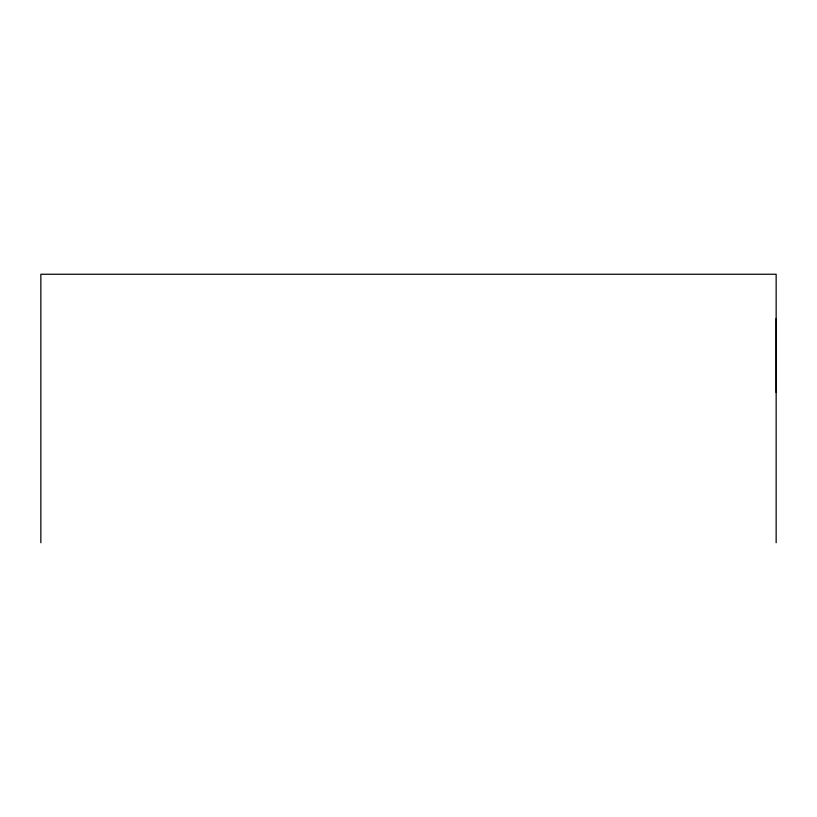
<?xml version="1.0" encoding="UTF-8"?>
<svg xmlns="http://www.w3.org/2000/svg" width="817" height="817" viewBox="0 0 817 817"><rect width="100%" height="100%" fill="white"/><g stroke="black" fill="none" stroke-linecap="round" stroke-linejoin="round"><path stroke-width="1.23" d="M776.15 392.497L776.15 318.497M776.15 542.754L776.15 274.246L40.85 274.246L40.85 542.754"/></g></svg>
